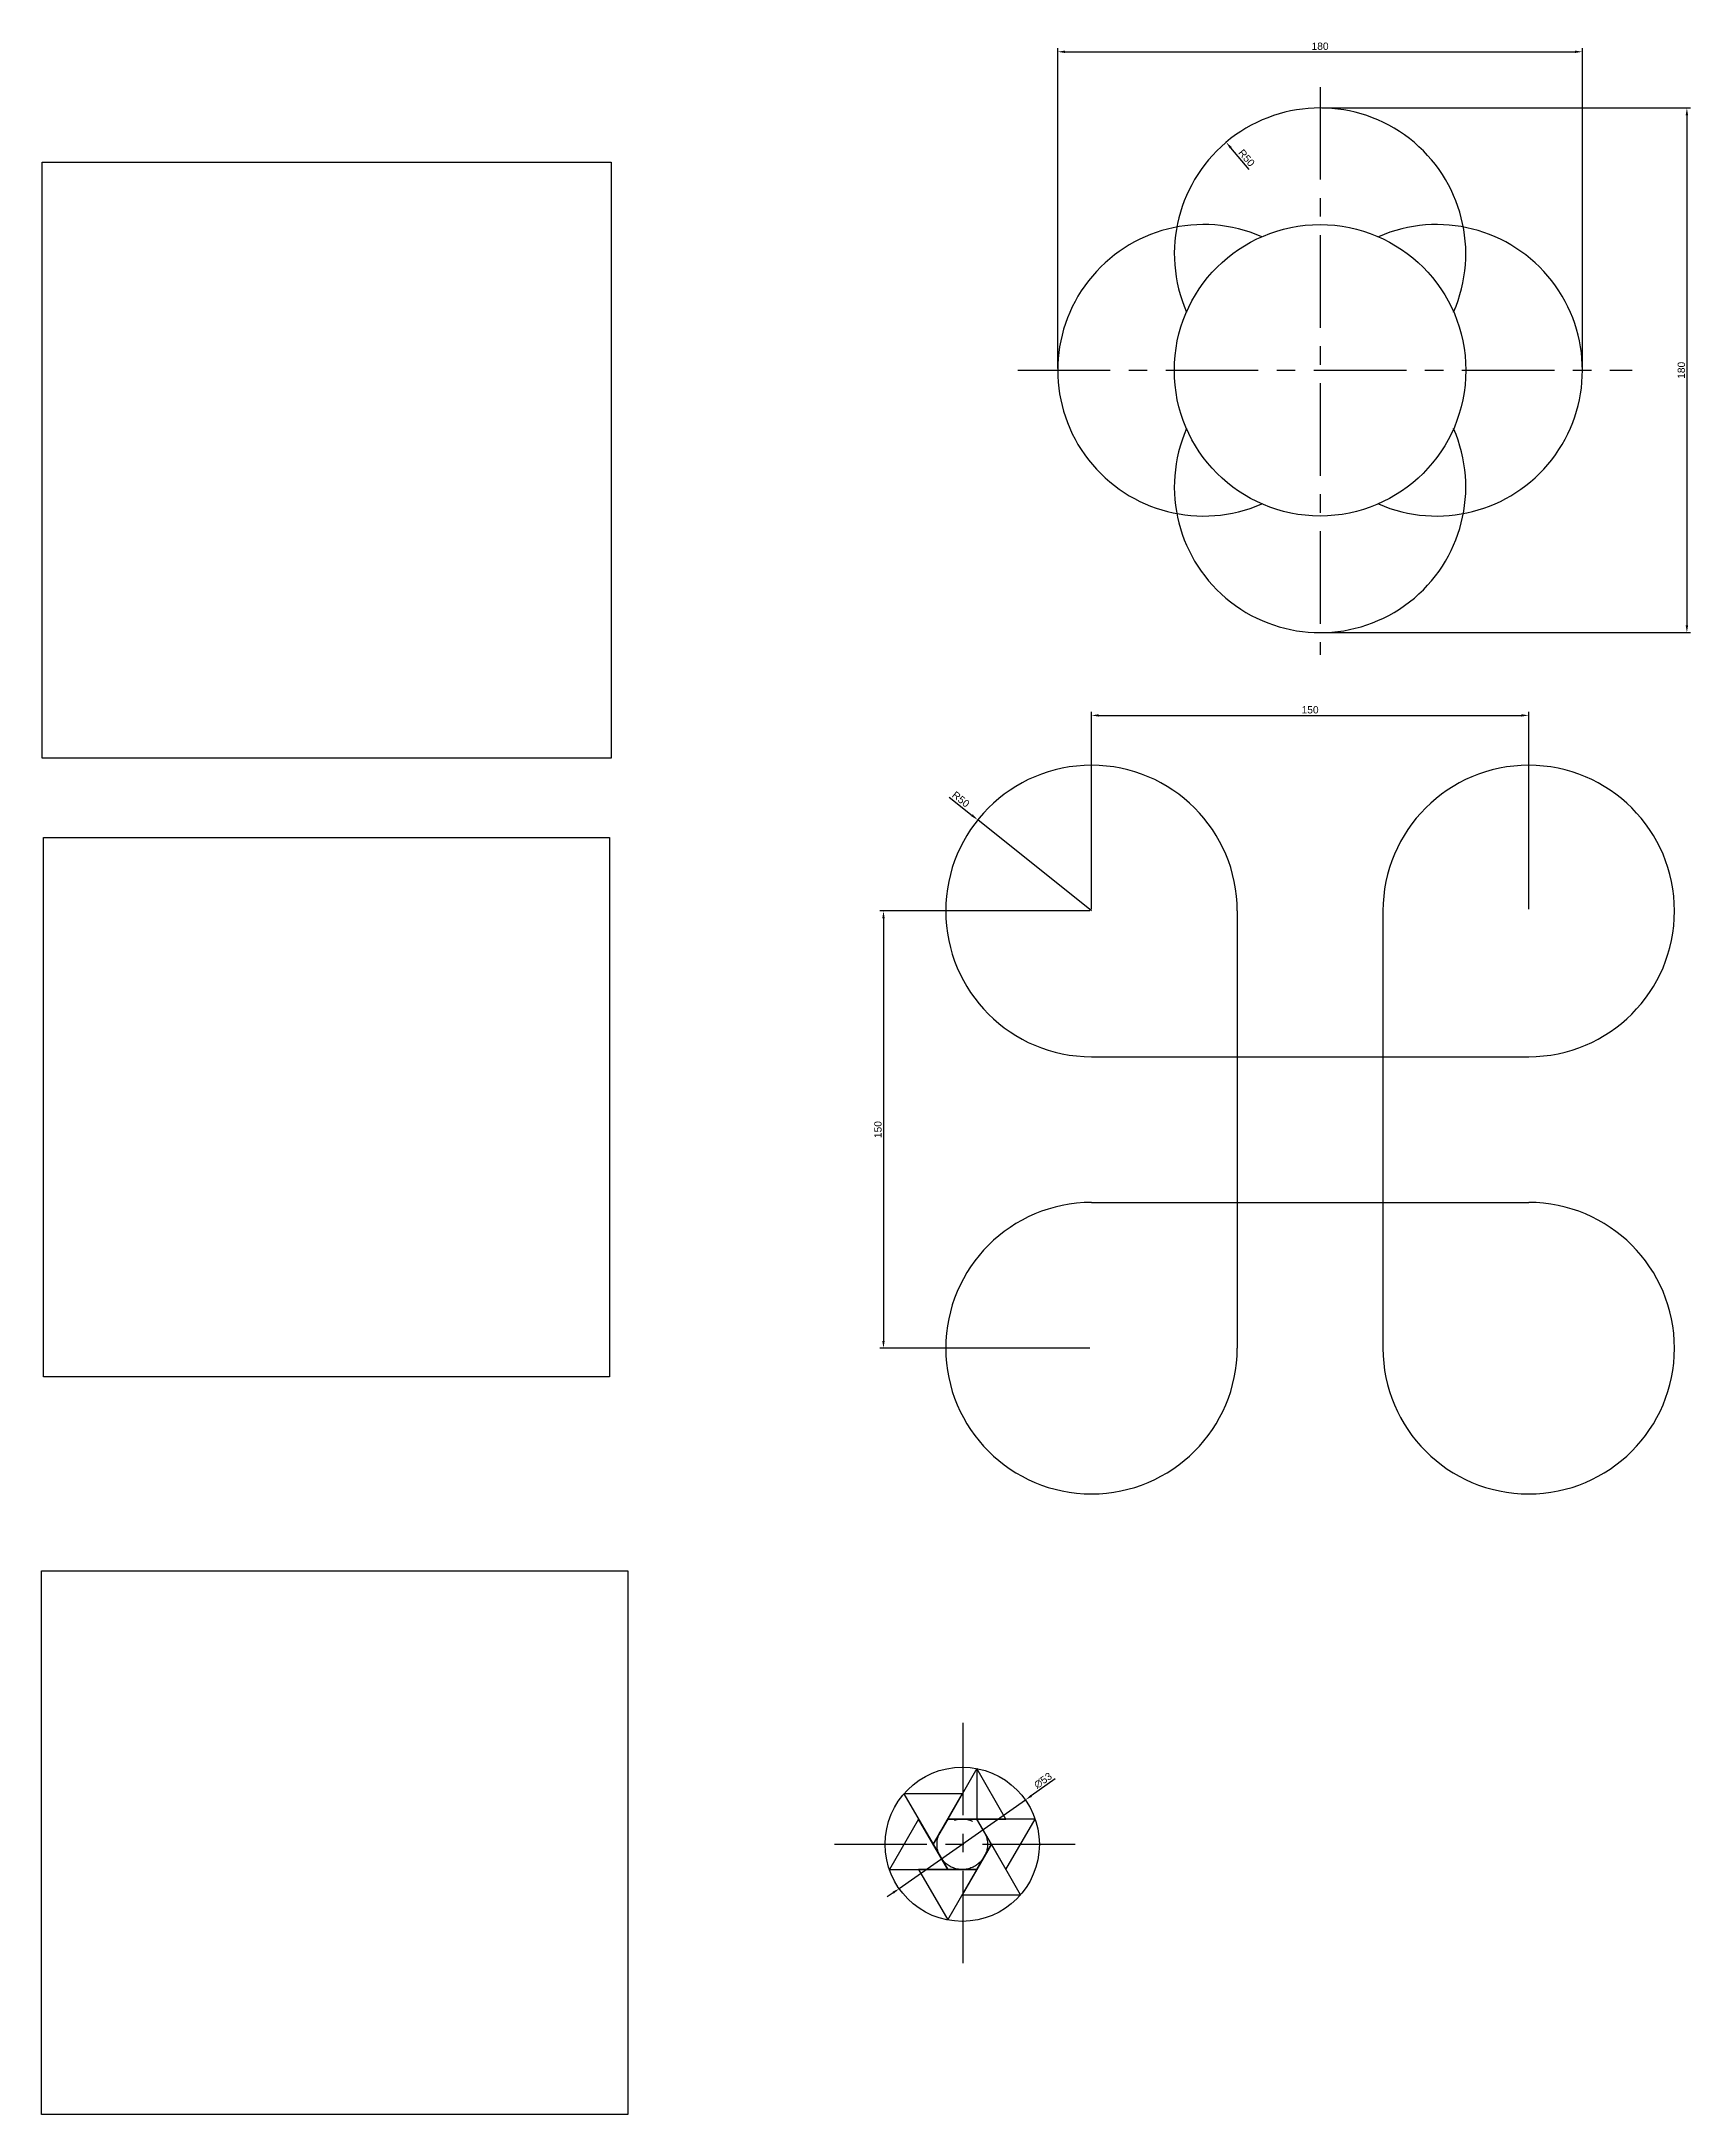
# Model space of a CAD drawing. Header units: millimetres. Extents: x 96 to 2102, y 1468 to 9975.
# Drawn here: x 124 to 690, y 8444 to 9155 of the extents above; entities that cross this region are included whole.
import ezdxf

# ---------------------------------------------------------------- set-up
doc = ezdxf.new("R2010")
doc.units = ezdxf.units.MM
doc.linetypes.add('CENTER', pattern=[50.8, 31.75, -6.35, 6.35, -6.35])
for name, color, linetype in [('中心线', 1, 'CENTER'), ('尺寸线', 5, 'Continuous'), ('标题栏', 7, 'Continuous')]:
    doc.layers.add(name, color=color, linetype=linetype)
doc.layers.add('可见的轮廓线', color=3, linetype='Continuous', lineweight=30)
doc.styles.get("Standard").update_dxf_attribs({"font": 'arial.ttf'})
doc.dimstyles.new('ISO-25', dxfattribs={"dimtxt": 2.5, "dimasz": 2.5, "dimexe": 1.25, "dimexo": 0.625, "dimtad": 1, "dimdec": 0, "dimtxsty": 'Standard', "dimcen": 2.5, "dimadec": 0, "dimazin": 0, "dimtfac": 1, "dimtdec": 0, "dimtmove": 0, "dimatfit": 3, "dimfxl": 1, "dimarcsym": 0})
picture_1 = doc.add_image_def('image6.jpg', size_in_pixel=(360, 334))
picture_2 = doc.add_image_def('image7.jpg', size_in_pixel=(688, 656))
picture_3 = doc.add_image_def('image8.jpg', size_in_pixel=(588, 616))

# ---------------------------------------------------------------- blocks, each defined once
blk = doc.blocks.new('*D18')
at = {"layer": 'Defpoints', "color": 0, "transparency": 16777216}
for p in [(530.63, 9120.7), (562.85, 9082.47)]:
    blk.add_point(p, dxfattribs=at)
at = {"layer": '尺寸线', "color": 0, "lineweight": -2, "transparency": 16777216}
blk.add_line((538.5, 9111.36), (532.24, 9118.79), dxfattribs=at)
at = {"layer": '尺寸线', "color": 0, "transparency": 16777216}
blk.add_solid([(532.56, 9119.06), (531.92, 9118.52), (530.63, 9120.7)], dxfattribs=at)
at = {"layer": '尺寸线', "color": 0, "transparency": 16777216, "insert": (537.63, 9115.35), "char_height": 2.5, "attachment_point": 5, "rotation": 310.12347}
blk.add_mtext('R50', dxfattribs=at)
blk = doc.blocks.new('*D19')
at = {"layer": 'Defpoints', "color": 0, "transparency": 16777216}
for p in [(652.85, 9151.75), (472.85, 9042.47), (652.85, 9042.47)]:
    blk.add_point(p, dxfattribs=at)
at = {"layer": '尺寸线', "color": 0, "lineweight": -2, "transparency": 16777216}
for p, q in [((472.85, 9043.1), (472.85, 9153)), ((475.35, 9151.75), (650.35, 9151.75)), ((652.85, 9043.1), (652.85, 9153))]:
    blk.add_line(p, q, dxfattribs=at)
at = {"layer": '尺寸线', "color": 0, "transparency": 16777216}
for points in [[(475.35, 9152.17), (475.35, 9151.34), (472.85, 9151.75)], [(650.35, 9152.17), (650.35, 9151.34), (652.85, 9151.75)]]:
    blk.add_solid(points, dxfattribs=at)
at = {"layer": '尺寸线', "color": 0, "transparency": 16777216, "insert": (562.85, 9153.65), "char_height": 2.5, "attachment_point": 5}
blk.add_mtext('180', dxfattribs=at)
blk = doc.blocks.new('*D20')
at = {"layer": 'Defpoints', "color": 0, "transparency": 16777216}
for p in [(562.85, 9132.47), (562.85, 8952.47), (688.69, 8952.47)]:
    blk.add_point(p, dxfattribs=at)
at = {"layer": '尺寸线', "color": 0, "lineweight": -2, "transparency": 16777216}
for p, q in [((563.47, 9132.47), (689.94, 9132.47)), ((688.69, 9129.97), (688.69, 8954.97)), ((563.47, 8952.47), (689.94, 8952.47))]:
    blk.add_line(p, q, dxfattribs=at)
at = {"layer": '尺寸线', "color": 0, "transparency": 16777216}
for points in [[(688.28, 9129.97), (689.11, 9129.97), (688.69, 9132.47)], [(688.28, 8954.97), (689.11, 8954.97), (688.69, 8952.47)]]:
    blk.add_solid(points, dxfattribs=at)
at = {"layer": '尺寸线', "color": 0, "transparency": 16777216, "insert": (686.79, 9042.47), "char_height": 2.5, "attachment_point": 5, "rotation": 90}
blk.add_mtext('180', dxfattribs=at)
blk = doc.blocks.new('*D21')
at = {"layer": 'Defpoints', "color": 0, "transparency": 16777216}
for p in [(634.43, 8924.07), (484.43, 8856.96), (634.43, 8856.96)]:
    blk.add_point(p, dxfattribs=at)
at = {"layer": '尺寸线', "color": 0, "lineweight": -2, "transparency": 16777216}
for p, q in [((484.43, 8857.58), (484.43, 8925.32)), ((486.93, 8924.07), (631.93, 8924.07)), ((634.43, 8857.58), (634.43, 8925.32))]:
    blk.add_line(p, q, dxfattribs=at)
at = {"layer": '尺寸线', "color": 0, "transparency": 16777216}
for points in [[(486.93, 8924.48), (486.93, 8923.65), (484.43, 8924.07)], [(631.93, 8924.48), (631.93, 8923.65), (634.43, 8924.07)]]:
    blk.add_solid(points, dxfattribs=at)
at = {"layer": '尺寸线', "color": 0, "transparency": 16777216, "insert": (559.43, 8925.97), "char_height": 2.5, "attachment_point": 5}
blk.add_mtext('150', dxfattribs=at)
blk = doc.blocks.new('*D22')
at = {"layer": 'Defpoints', "color": 0, "transparency": 16777216}
for p in [(484.43, 8856.96), (413.07, 8706.96), (484.43, 8706.96)]:
    blk.add_point(p, dxfattribs=at)
at = {"layer": '尺寸线', "color": 0, "lineweight": -2, "transparency": 16777216}
for p, q in [((483.81, 8856.96), (411.82, 8856.96)), ((413.07, 8854.46), (413.07, 8709.46)), ((483.81, 8706.96), (411.82, 8706.96))]:
    blk.add_line(p, q, dxfattribs=at)
at = {"layer": '尺寸线', "color": 0, "transparency": 16777216}
for points in [[(412.65, 8854.46), (413.48, 8854.46), (413.07, 8856.96)], [(412.65, 8709.46), (413.48, 8709.46), (413.07, 8706.96)]]:
    blk.add_solid(points, dxfattribs=at)
at = {"layer": '尺寸线', "color": 0, "transparency": 16777216, "insert": (411.17, 8781.96), "char_height": 2.5, "attachment_point": 5, "rotation": 90}
blk.add_mtext('150', dxfattribs=at)
blk = doc.blocks.new('*D23')
at = {"layer": 'Defpoints', "color": 0, "transparency": 16777216}
for p in [(445.4, 8888.21), (484.43, 8856.96)]:
    blk.add_point(p, dxfattribs=at)
at = {"layer": '尺寸线', "color": 0, "lineweight": -2, "transparency": 16777216}
for p, q in [((435.61, 8896.05), (443.45, 8889.77)), ((484.43, 8856.96), (445.4, 8888.21))]:
    blk.add_line(p, q, dxfattribs=at)
at = {"layer": '尺寸线', "color": 0, "transparency": 16777216}
blk.add_solid([(443.71, 8890.1), (443.19, 8889.45), (445.4, 8888.21)], dxfattribs=at)
at = {"layer": '尺寸线', "color": 0, "transparency": 16777216, "insert": (439.61, 8895.28), "char_height": 2.5, "attachment_point": 5, "rotation": 321.31773}
blk.add_mtext('R50', dxfattribs=at)
blk = doc.blocks.new('*D24')
at = {"layer": 'Defpoints', "color": 0, "transparency": 16777216}
for p in [(461.74, 8551.96), (418.43, 8521.55)]:
    blk.add_point(p, dxfattribs=at)
at = {"layer": '尺寸线', "color": 0, "lineweight": -2, "transparency": 16777216}
for p, q in [((472.01, 8559.17), (463.78, 8553.39)), ((418.43, 8521.55), (461.74, 8551.96)), ((416.39, 8520.11), (414.34, 8518.67))]:
    blk.add_line(p, q, dxfattribs=at)
at = {"layer": '尺寸线', "color": 0, "transparency": 16777216}
for points in [[(463.54, 8553.73), (464.02, 8553.05), (461.74, 8551.96)], [(416.15, 8520.45), (416.63, 8519.77), (418.43, 8521.55)]]:
    blk.add_solid(points, dxfattribs=at)
at = {"layer": '尺寸线', "color": 0, "transparency": 16777216, "insert": (467.79, 8558.61), "char_height": 2.5, "attachment_point": 5, "rotation": 35.07959}
blk.add_mtext('∅53', dxfattribs=at)

msp = doc.modelspace()

# ---------------------------------------------------------------- linework, layer by layer
at = {"layer": '中心线'}
for p, q in [((562.85, 9139.64), (562.85, 8944.85)), ((459.1, 9042.47), (669.92, 9042.47)), ((440.29, 8578.46), (440.29, 8492.34)), ((445.09, 8562.73), (445.09, 8545.41)), ((396.23, 8536.75), (484.34, 8536.75))]:
    msp.add_line(p, q, dxfattribs=at)
msp.add_circle((440.09, 8536.75), 8.66, dxfattribs=at)
at = {"layer": '可见的轮廓线'}
for p, q in [((534.43, 8856.96), (534.43, 8706.96)), ((584.43, 8856.96), (584.43, 8706.96)), ((484.43, 8806.96), (634.43, 8806.96)), ((484.43, 8756.96), (634.43, 8756.96)), ((445.09, 8562.73), (435.09, 8545.41)), ((455.09, 8545.41), (445.09, 8562.73)), ((440.09, 8554.07), (420.09, 8554.07)), ((420.09, 8554.07), (430.09, 8536.75)), ((430.09, 8536.75), (440.09, 8554.07)), ((425.09, 8545.41), (415.09, 8528.09)), ((435.09, 8528.09), (425.09, 8545.41)), ((435.09, 8545.41), (455.09, 8545.41)), ((445.09, 8545.41), (455.09, 8528.09)), ((465.09, 8545.41), (445.09, 8545.41)), ((455.09, 8528.09), (465.09, 8545.41)), ((450.09, 8536.75), (440.09, 8519.43)), ((460.09, 8519.43), (450.09, 8536.75)), ((415.09, 8528.09), (435.09, 8528.09)), ((445.09, 8528.09), (425.09, 8528.09)), ((425.09, 8528.09), (435.09, 8510.77)), ((435.09, 8510.77), (445.09, 8528.09)), ((440.09, 8519.43), (460.09, 8519.43))]:
    msp.add_line(p, q, dxfattribs=at)
msp.add_lwpolyline([(435.09, 8545.41), (430.09, 8536.75), (435.09, 8528.09), (445.09, 8528.09), (450.09, 8536.75), (445.09, 8545.41)], close=True, dxfattribs=at)
msp.add_circle((440.09, 8536.75), 26.46, dxfattribs=at)
for centre, start, end in [((484.43, 8856.96), 0, 270), ((634.43, 8856.96), 270, 180), ((484.43, 8706.96), 90, 0), ((634.43, 8706.96), 180, 90)]:
    msp.add_arc(centre, 50, start, end, dxfattribs=at)
at = {"layer": '标题栏'}
msp.add_circle((562.85, 9042.47), 50, dxfattribs=at)
for centre, start, end in [((562.85, 9082.47), 336.42182, 203.57818), ((522.85, 9042.47), 66.42182, 293.57818), ((602.85, 9042.47), 246.42182, 113.57818), ((562.85, 9002.47), 156.42182, 23.57818)]:
    msp.add_arc(centre, 50, start, end, dxfattribs=at)

# ---------------------------------------------------------------- dimensions: what is measured, and where the dimension line sits
at = {"layer": '尺寸线'}
for base, p1, p2, picture, middle in [((652.85, 9151.75), (472.85, 9042.47), (652.85, 9042.47), '*D19', (562.85, 9153.65)), ((634.43, 8924.07), (484.43, 8856.96), (634.43, 8856.96), '*D21', (559.43, 8925.97))]:
    dim = msp.add_linear_dim(base=base, p1=p1, p2=p2, dimstyle='ISO-25', dxfattribs=at)
    dim.commit()
    dim.dimension.update_dxf_attribs({"geometry": picture, "text_midpoint": middle})
for base, p1, p2, picture, middle in [((688.69, 8952.47), (562.85, 9132.47), (562.85, 8952.47), '*D20', (686.79, 9042.47)), ((413.07, 8706.96), (484.43, 8856.96), (484.43, 8706.96), '*D22', (411.17, 8781.96))]:
    dim = msp.add_linear_dim(base=base, p1=p1, p2=p2, angle=90, dimstyle='ISO-25', dxfattribs=at)
    dim.commit()
    dim.dimension.update_dxf_attribs({"geometry": picture, "text_midpoint": middle})
for center, mpoint, picture, middle in [((562.85, 9082.47), (530.63, 9120.7), '*D18', (536.17, 9114.12)), ((484.43, 8856.96), (445.4, 8888.21), '*D23', (438.42, 8893.79))]:
    dim = msp.add_radius_dim(center=center, mpoint=mpoint, dimstyle='ISO-25', dxfattribs=at)
    dim.commit()
    dim.dimension.update_dxf_attribs({"geometry": picture, "text_midpoint": middle, "dimtype": 164})
dim = msp.add_diameter_dim_2p(p1=(418.43, 8521.55), p2=(461.74, 8551.96), dimstyle='ISO-25', dxfattribs=at)
dim.commit()
dim.dimension.update_dxf_attribs({"geometry": '*D24', "text_midpoint": (467.79, 8558.61)})

# ---------------------------------------------------------------- pictures from other files: only their frames are drawn
at = {"layer": '标题栏'}
image = msp.add_image(picture_3, insert=(124.48, 8909.43), size_in_units=(195.13, 204.42), dxfattribs=at)
image.dxf.flags = 7
image = msp.add_image(picture_2, insert=(124.88, 8697.08), size_in_units=(194.17, 185.14), dxfattribs=at)
image.dxf.flags = 7
image = msp.add_image(picture_1, insert=(124.19, 8444.02), size_in_units=(201.11, 186.58), dxfattribs=at)
image.dxf.flags = 7

doc.saveas('drawing.dxf')
